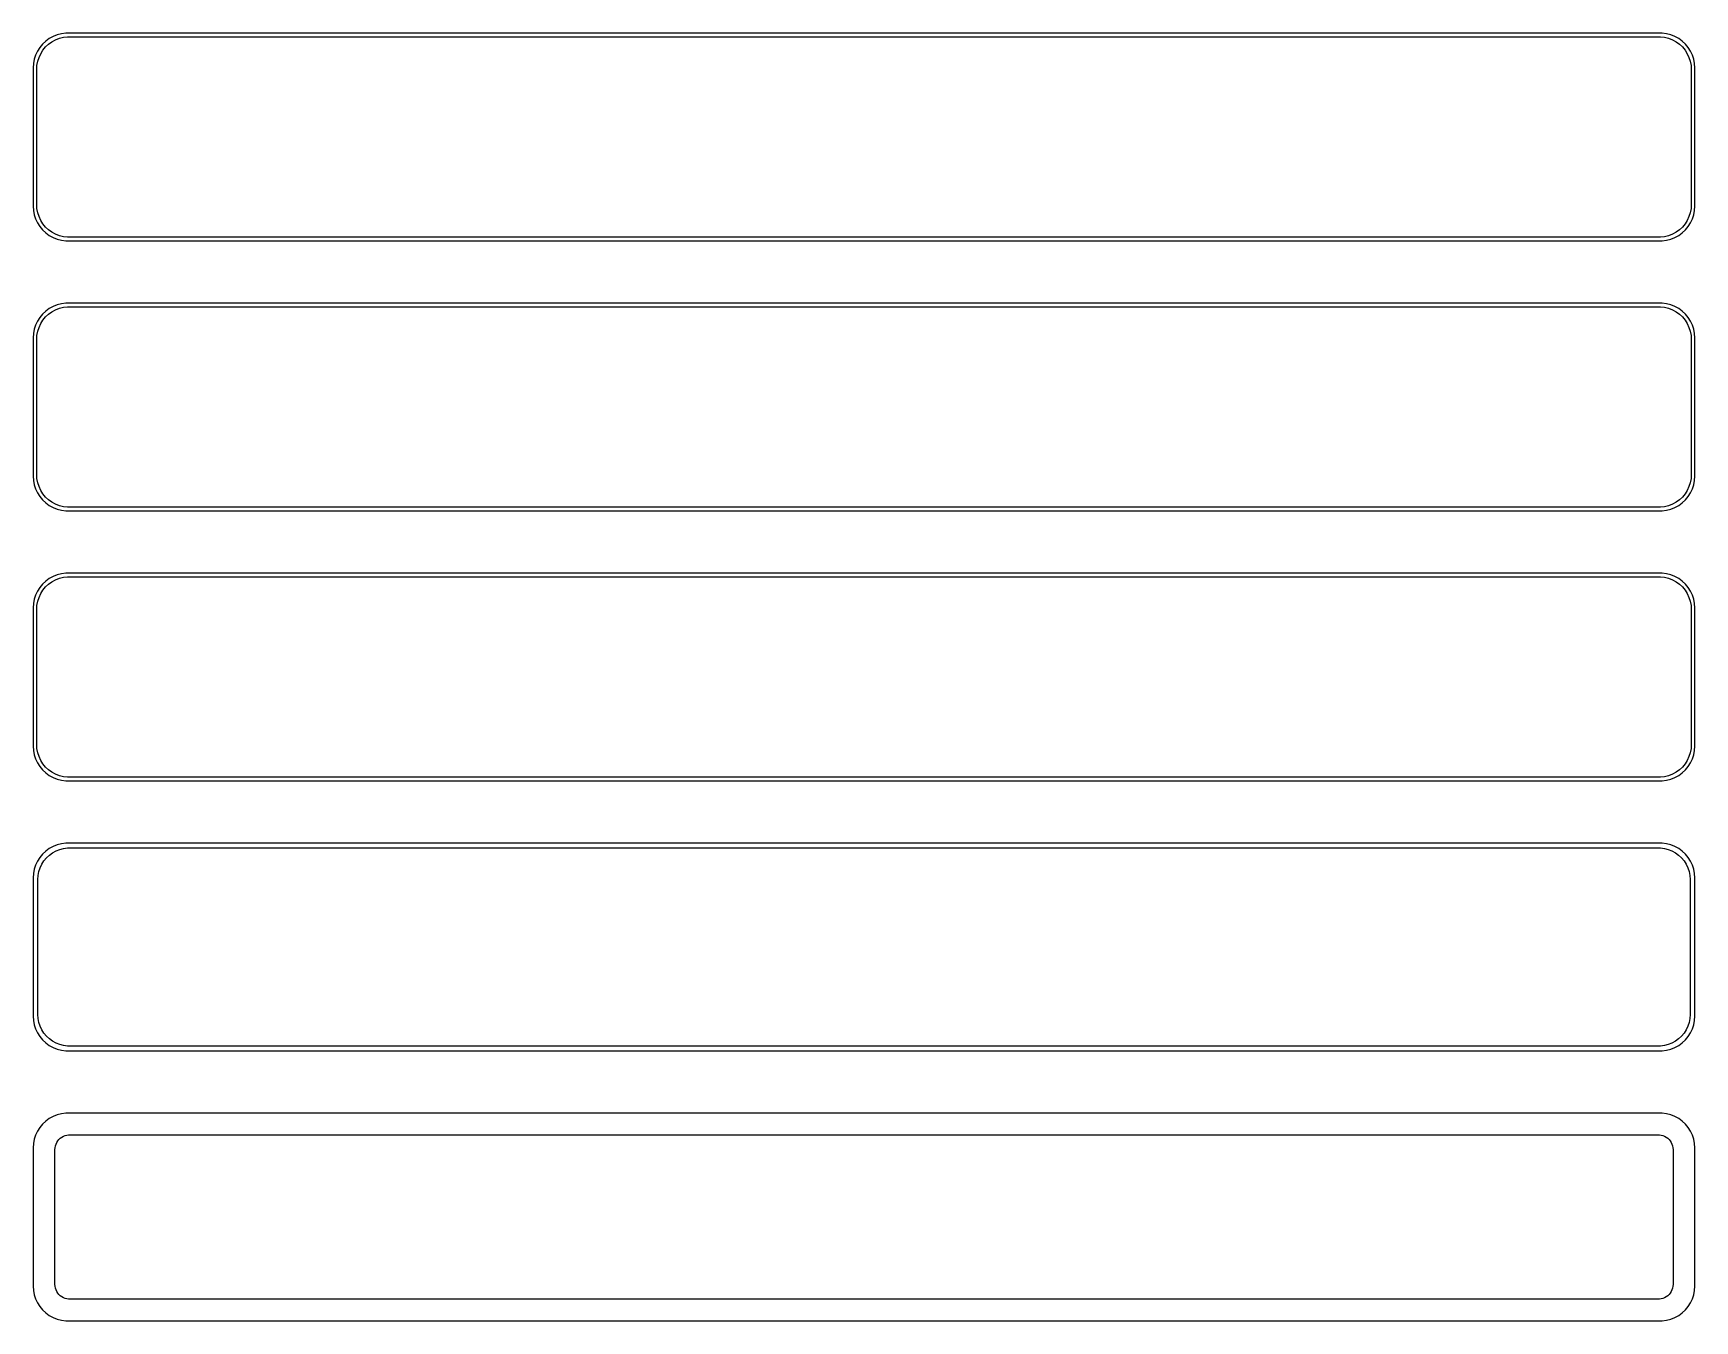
# Model space of a CAD drawing. Header units: metres. Extents: x -120 to 120, y 180 to 366.
import ezdxf

# ---------------------------------------------------------------- set-up
doc = ezdxf.new("R2010")
doc.units = ezdxf.units.M

msp = doc.modelspace()

# ---------------------------------------------------------------- linework, layer by layer
for p, q in [((-118.187, 364.853), (-118.645, 364.423)), ((-117.679, 365.222), (-118.187, 364.853)), ((-117.129, 365.524), (-117.679, 365.222)), ((-117.295, 364.761), (-116.772, 365.048)), ((-116.545, 365.755), (-117.129, 365.524)), ((-116.772, 365.048), (-116.218, 365.268)), ((-115.937, 365.911), (-116.545, 365.755)), ((-116.218, 365.268), (-115.64, 365.416)), ((-115.314, 365.99), (-115.937, 365.911)), ((-115.64, 365.416), (-115.048, 365.491)), ((115.314, 365.99), (-115.314, 365.99)), ((-115.048, 365.491), (115.048, 365.491)), ((115.048, 365.491), (115.64, 365.416)), ((115.937, 365.911), (115.314, 365.99)), ((115.64, 365.416), (116.218, 365.268)), ((116.545, 365.755), (115.937, 365.911)), ((116.218, 365.268), (116.772, 365.048)), ((117.129, 365.524), (116.545, 365.755)), ((116.772, 365.048), (117.295, 364.761)), ((117.679, 365.222), (117.129, 365.524)), ((118.187, 364.853), (117.679, 365.222)), ((118.645, 364.423), (118.187, 364.853)), ((-119.649, 362.841), (-119.843, 362.243)), ((-119.382, 363.409), (-119.649, 362.841)), ((-119.045, 363.939), (-119.382, 363.409)), ((-119.351, 361.931), (-119.166, 362.499)), ((-119.166, 362.499), (-118.912, 363.038)), ((-118.645, 364.423), (-119.045, 363.939)), ((-118.912, 363.038), (-118.593, 363.542)), ((-118.593, 363.542), (-118.213, 364.002)), ((-118.213, 364.002), (-117.778, 364.41)), ((-117.778, 364.41), (-117.295, 364.761)), ((117.295, 364.761), (117.778, 364.41)), ((117.778, 364.41), (118.213, 364.002)), ((118.213, 364.002), (118.593, 363.542)), ((118.593, 363.542), (118.912, 363.038)), ((119.045, 363.939), (118.645, 364.423)), ((118.912, 363.038), (119.166, 362.499)), ((119.382, 363.409), (119.045, 363.939)), ((119.166, 362.499), (119.351, 361.931)), ((119.649, 362.841), (119.382, 363.409)), ((119.843, 362.243), (119.649, 362.841)), ((-119.961, 361.627), (-120, 361)), ((-120, 361), (-120, 341)), ((-119.843, 362.243), (-119.961, 361.627)), ((-119.5, 360.75), (-119.463, 361.345)), ((-119.5, 341.25), (-119.5, 360.75)), ((-119.463, 361.345), (-119.351, 361.931)), ((119.351, 361.931), (119.463, 361.345)), ((119.463, 361.345), (119.5, 360.75)), ((119.5, 360.75), (119.5, 341.25)), ((119.961, 361.627), (119.843, 362.243)), ((120, 361), (119.961, 361.627)), ((120, 341), (120, 361)), ((-120, 341), (-119.961, 340.373)), ((-119.463, 340.655), (-119.5, 341.25)), ((119.5, 341.25), (119.463, 340.655)), ((119.961, 340.373), (120, 341)), ((-119.961, 340.373), (-119.843, 339.757)), ((-119.843, 339.757), (-119.649, 339.159)), ((-119.649, 339.159), (-119.382, 338.591)), ((-119.351, 340.069), (-119.463, 340.655)), ((-119.382, 338.591), (-119.045, 338.061)), ((-119.166, 339.501), (-119.351, 340.069)), ((-118.912, 338.962), (-119.166, 339.501)), ((-118.593, 338.458), (-118.912, 338.962)), ((-118.213, 337.998), (-118.593, 338.458)), ((118.593, 338.458), (118.213, 337.998)), ((118.912, 338.962), (118.593, 338.458)), ((119.166, 339.501), (118.912, 338.962)), ((119.045, 338.061), (119.382, 338.591)), ((119.351, 340.069), (119.166, 339.501)), ((119.463, 340.655), (119.351, 340.069)), ((119.382, 338.591), (119.649, 339.159)), ((119.649, 339.159), (119.843, 339.757)), ((119.843, 339.757), (119.961, 340.373)), ((-119.045, 338.061), (-118.645, 337.577)), ((-118.645, 337.577), (-118.187, 337.147)), ((-117.778, 337.59), (-118.213, 337.998)), ((-118.187, 337.147), (-117.679, 336.778)), ((-117.295, 337.239), (-117.778, 337.59)), ((-117.679, 336.778), (-117.129, 336.476)), ((-116.772, 336.952), (-117.295, 337.239)), ((-117.129, 336.476), (-116.545, 336.245)), ((-116.218, 336.732), (-116.772, 336.952)), ((-116.545, 336.245), (-115.937, 336.089)), ((-115.64, 336.584), (-116.218, 336.732)), ((-115.937, 336.089), (-115.314, 336.01)), ((-115.048, 336.509), (-115.64, 336.584)), ((-115.314, 336.01), (115.314, 336.01)), ((115.048, 336.509), (-115.048, 336.509)), ((115.64, 336.584), (115.048, 336.509)), ((115.314, 336.01), (115.937, 336.089)), ((116.218, 336.732), (115.64, 336.584)), ((115.937, 336.089), (116.545, 336.245)), ((116.772, 336.952), (116.218, 336.732)), ((116.545, 336.245), (117.129, 336.476)), ((117.295, 337.239), (116.772, 336.952)), ((117.129, 336.476), (117.679, 336.778)), ((117.778, 337.59), (117.295, 337.239)), ((117.679, 336.778), (118.187, 337.147)), ((118.213, 337.998), (117.778, 337.59)), ((118.187, 337.147), (118.645, 337.577)), ((118.645, 337.577), (119.045, 338.061)), ((-117.129, 326.524), (-117.679, 326.222)), ((-116.545, 326.755), (-117.129, 326.524)), ((-115.937, 326.911), (-116.545, 326.755)), ((-116.218, 326.268), (-115.64, 326.416)), ((-115.314, 326.99), (-115.937, 326.911)), ((-115.64, 326.416), (-115.048, 326.491)), ((115.314, 326.99), (-115.314, 326.99)), ((-115.048, 326.491), (115.048, 326.491)), ((115.048, 326.491), (115.64, 326.416)), ((115.937, 326.911), (115.314, 326.99)), ((115.64, 326.416), (116.218, 326.268)), ((116.545, 326.755), (115.937, 326.911)), ((117.129, 326.524), (116.545, 326.755)), ((117.679, 326.222), (117.129, 326.524)), ((-119.382, 324.409), (-119.649, 323.841)), ((-119.045, 324.939), (-119.382, 324.409)), ((-119.166, 323.499), (-118.912, 324.038)), ((-118.645, 325.423), (-119.045, 324.939)), ((-118.912, 324.038), (-118.593, 324.542)), ((-118.187, 325.853), (-118.645, 325.423)), ((-118.593, 324.542), (-118.213, 325.002)), ((-118.213, 325.002), (-117.778, 325.41)), ((-117.679, 326.222), (-118.187, 325.853)), ((-117.778, 325.41), (-117.295, 325.761)), ((-117.295, 325.761), (-116.772, 326.048)), ((-116.772, 326.048), (-116.218, 326.268)), ((116.218, 326.268), (116.772, 326.048)), ((116.772, 326.048), (117.295, 325.761)), ((117.295, 325.761), (117.778, 325.41)), ((118.187, 325.853), (117.679, 326.222)), ((117.778, 325.41), (118.213, 325.002)), ((118.645, 325.423), (118.187, 325.853)), ((118.213, 325.002), (118.593, 324.542)), ((118.593, 324.542), (118.912, 324.038)), ((119.045, 324.939), (118.645, 325.423)), ((118.912, 324.038), (119.166, 323.499)), ((119.382, 324.409), (119.045, 324.939)), ((119.649, 323.841), (119.382, 324.409)), ((-119.961, 322.627), (-120, 322)), ((-120, 322), (-120, 302)), ((-119.843, 323.243), (-119.961, 322.627)), ((-119.649, 323.841), (-119.843, 323.243)), ((-119.5, 321.75), (-119.463, 322.345)), ((-119.5, 302.25), (-119.5, 321.75)), ((-119.463, 322.345), (-119.351, 322.931)), ((-119.351, 322.931), (-119.166, 323.499)), ((119.166, 323.499), (119.351, 322.931)), ((119.351, 322.931), (119.463, 322.345)), ((119.463, 322.345), (119.5, 321.75)), ((119.5, 321.75), (119.5, 302.25)), ((119.843, 323.243), (119.649, 323.841)), ((119.961, 322.627), (119.843, 323.243)), ((120, 322), (119.961, 322.627)), ((120, 302), (120, 322)), ((-120, 302), (-119.961, 301.373)), ((-119.961, 301.373), (-119.843, 300.757)), ((-119.843, 300.757), (-119.649, 300.159)), ((-119.649, 300.159), (-119.382, 299.591)), ((-119.463, 301.655), (-119.5, 302.25)), ((-119.351, 301.069), (-119.463, 301.655)), ((-119.166, 300.501), (-119.351, 301.069)), ((-118.912, 299.962), (-119.166, 300.501)), ((119.166, 300.501), (118.912, 299.962)), ((119.351, 301.069), (119.166, 300.501)), ((119.463, 301.655), (119.351, 301.069)), ((119.382, 299.591), (119.649, 300.159)), ((119.5, 302.25), (119.463, 301.655)), ((119.649, 300.159), (119.843, 300.757)), ((119.843, 300.757), (119.961, 301.373)), ((119.961, 301.373), (120, 302)), ((-119.382, 299.591), (-119.045, 299.061)), ((-119.045, 299.061), (-118.645, 298.577)), ((-118.593, 299.458), (-118.912, 299.962)), ((-118.645, 298.577), (-118.187, 298.147)), ((-118.213, 298.998), (-118.593, 299.458)), ((-117.778, 298.59), (-118.213, 298.998)), ((-118.187, 298.147), (-117.679, 297.778)), ((-117.295, 298.239), (-117.778, 298.59)), ((-117.679, 297.778), (-117.129, 297.476)), ((-116.772, 297.952), (-117.295, 298.239)), ((-116.218, 297.732), (-116.772, 297.952)), ((-115.64, 297.584), (-116.218, 297.732)), ((116.218, 297.732), (115.64, 297.584)), ((116.772, 297.952), (116.218, 297.732)), ((117.295, 298.239), (116.772, 297.952)), ((117.129, 297.476), (117.679, 297.778)), ((117.778, 298.59), (117.295, 298.239)), ((117.679, 297.778), (118.187, 298.147)), ((118.213, 298.998), (117.778, 298.59)), ((118.187, 298.147), (118.645, 298.577)), ((118.593, 299.458), (118.213, 298.998)), ((118.912, 299.962), (118.593, 299.458)), ((118.645, 298.577), (119.045, 299.061)), ((119.045, 299.061), (119.382, 299.591)), ((-117.129, 297.476), (-116.545, 297.245)), ((-116.545, 297.245), (-115.937, 297.089)), ((-115.937, 297.089), (-115.314, 297.01)), ((-115.048, 297.509), (-115.64, 297.584)), ((-115.314, 297.01), (115.314, 297.01)), ((115.048, 297.509), (-115.048, 297.509)), ((115.64, 297.584), (115.048, 297.509)), ((115.314, 297.01), (115.937, 297.089)), ((115.937, 297.089), (116.545, 297.245)), ((116.545, 297.245), (117.129, 297.476)), ((-119.045, 285.939), (-119.382, 285.409)), ((-118.645, 286.423), (-119.045, 285.939)), ((-118.187, 286.853), (-118.645, 286.423)), ((-118.593, 285.542), (-118.213, 286.002)), ((-118.213, 286.002), (-117.778, 286.41)), ((-117.679, 287.222), (-118.187, 286.853)), ((-117.778, 286.41), (-117.295, 286.761)), ((-117.129, 287.524), (-117.679, 287.222)), ((-117.295, 286.761), (-116.772, 287.048)), ((-116.545, 287.755), (-117.129, 287.524)), ((-116.772, 287.048), (-116.218, 287.268)), ((-115.937, 287.911), (-116.545, 287.755)), ((-116.218, 287.268), (-115.64, 287.416)), ((-115.314, 287.99), (-115.937, 287.911)), ((-115.64, 287.416), (-115.048, 287.491)), ((115.314, 287.99), (-115.314, 287.99)), ((-115.048, 287.491), (115.048, 287.491)), ((115.048, 287.491), (115.64, 287.416)), ((115.937, 287.911), (115.314, 287.99)), ((115.64, 287.416), (116.218, 287.268)), ((116.545, 287.755), (115.937, 287.911)), ((116.218, 287.268), (116.772, 287.048)), ((117.129, 287.524), (116.545, 287.755)), ((116.772, 287.048), (117.295, 286.761)), ((117.679, 287.222), (117.129, 287.524)), ((117.295, 286.761), (117.778, 286.41)), ((118.187, 286.853), (117.679, 287.222)), ((117.778, 286.41), (118.213, 286.002)), ((118.645, 286.423), (118.187, 286.853)), ((118.213, 286.002), (118.593, 285.542)), ((119.045, 285.939), (118.645, 286.423)), ((119.382, 285.409), (119.045, 285.939)), ((-119.961, 283.627), (-120, 283)), ((-119.843, 284.243), (-119.961, 283.627)), ((-119.649, 284.841), (-119.843, 284.243)), ((-119.382, 285.409), (-119.649, 284.841)), ((-119.5, 282.75), (-119.463, 283.345)), ((-119.463, 283.345), (-119.351, 283.931)), ((-119.351, 283.931), (-119.166, 284.499)), ((-119.166, 284.499), (-118.912, 285.038)), ((-118.912, 285.038), (-118.593, 285.542)), ((118.593, 285.542), (118.912, 285.038)), ((118.912, 285.038), (119.166, 284.499)), ((119.166, 284.499), (119.351, 283.931)), ((119.351, 283.931), (119.463, 283.345)), ((119.649, 284.841), (119.382, 285.409)), ((119.463, 283.345), (119.5, 282.75)), ((119.843, 284.243), (119.649, 284.841)), ((119.961, 283.627), (119.843, 284.243)), ((120, 283), (119.961, 283.627)), ((-120, 283), (-120, 263)), ((-119.5, 263.25), (-119.5, 282.75)), ((119.5, 282.75), (119.5, 263.25)), ((120, 263), (120, 283)), ((-120, 263), (-119.961, 262.373)), ((-119.961, 262.373), (-119.843, 261.757)), ((-119.843, 261.757), (-119.649, 261.159)), ((-119.463, 262.655), (-119.5, 263.25)), ((-119.351, 262.069), (-119.463, 262.655)), ((-119.166, 261.501), (-119.351, 262.069)), ((119.351, 262.069), (119.166, 261.501)), ((119.463, 262.655), (119.351, 262.069)), ((119.5, 263.25), (119.463, 262.655)), ((119.649, 261.159), (119.843, 261.757)), ((119.843, 261.757), (119.961, 262.373)), ((119.961, 262.373), (120, 263)), ((-119.649, 261.159), (-119.382, 260.591)), ((-119.382, 260.591), (-119.045, 260.061)), ((-118.912, 260.962), (-119.166, 261.501)), ((-119.045, 260.061), (-118.645, 259.577)), ((-118.593, 260.458), (-118.912, 260.962)), ((-118.645, 259.577), (-118.187, 259.147)), ((-118.213, 259.998), (-118.593, 260.458)), ((-117.778, 259.59), (-118.213, 259.998)), ((-117.295, 259.239), (-117.778, 259.59)), ((-116.772, 258.952), (-117.295, 259.239)), ((117.295, 259.239), (116.772, 258.952)), ((117.778, 259.59), (117.295, 259.239)), ((118.213, 259.998), (117.778, 259.59)), ((118.187, 259.147), (118.645, 259.577)), ((118.593, 260.458), (118.213, 259.998)), ((118.912, 260.962), (118.593, 260.458)), ((118.645, 259.577), (119.045, 260.061)), ((119.166, 261.501), (118.912, 260.962)), ((119.045, 260.061), (119.382, 260.591)), ((119.382, 260.591), (119.649, 261.159)), ((-118.187, 259.147), (-117.679, 258.778)), ((-117.679, 258.778), (-117.129, 258.476)), ((-117.129, 258.476), (-116.545, 258.245)), ((-116.218, 258.732), (-116.772, 258.952)), ((-116.545, 258.245), (-115.937, 258.089)), ((-115.64, 258.584), (-116.218, 258.732)), ((-115.937, 258.089), (-115.314, 258.01)), ((-115.048, 258.509), (-115.64, 258.584)), ((-115.314, 258.01), (115.314, 258.01)), ((115.048, 258.509), (-115.048, 258.509)), ((115.64, 258.584), (115.048, 258.509)), ((115.314, 258.01), (115.937, 258.089)), ((116.218, 258.732), (115.64, 258.584)), ((115.937, 258.089), (116.545, 258.245)), ((116.772, 258.952), (116.218, 258.732)), ((116.545, 258.245), (117.129, 258.476)), ((117.129, 258.476), (117.679, 258.778)), ((117.679, 258.778), (118.187, 259.147)), ((-118.645, 247.423), (-119.045, 246.939)), ((-118.187, 247.853), (-118.645, 247.423)), ((-117.679, 248.222), (-118.187, 247.853)), ((-118.088, 246.884), (-117.668, 247.278)), ((-117.129, 248.524), (-117.679, 248.222)), ((-117.668, 247.278), (-117.203, 247.616)), ((-117.203, 247.616), (-116.699, 247.893)), ((-116.545, 248.755), (-117.129, 248.524)), ((-116.699, 247.893), (-116.165, 248.104)), ((-115.937, 248.911), (-116.545, 248.755)), ((-116.165, 248.104), (-115.608, 248.247)), ((-115.314, 248.99), (-115.937, 248.911)), ((-115.608, 248.247), (-115.037, 248.319)), ((115.314, 248.99), (-115.314, 248.99)), ((-115.037, 248.319), (115.037, 248.319)), ((115.037, 248.319), (115.608, 248.247)), ((115.937, 248.911), (115.314, 248.99)), ((115.608, 248.247), (116.165, 248.104)), ((116.545, 248.755), (115.937, 248.911)), ((116.165, 248.104), (116.699, 247.893)), ((117.129, 248.524), (116.545, 248.755)), ((116.699, 247.893), (117.203, 247.616)), ((117.679, 248.222), (117.129, 248.524)), ((117.203, 247.616), (117.668, 247.278)), ((117.668, 247.278), (118.088, 246.884)), ((118.187, 247.853), (117.679, 248.222)), ((118.645, 247.423), (118.187, 247.853)), ((119.045, 246.939), (118.645, 247.423)), ((-119.843, 245.243), (-119.961, 244.627)), ((-119.649, 245.841), (-119.843, 245.243)), ((-119.382, 246.409), (-119.649, 245.841)), ((-119.045, 246.939), (-119.382, 246.409)), ((-119.292, 244.324), (-119.185, 244.889)), ((-119.185, 244.889), (-119.007, 245.435)), ((-119.007, 245.435), (-118.762, 245.956)), ((-118.762, 245.956), (-118.454, 246.441)), ((-118.454, 246.441), (-118.088, 246.884)), ((118.088, 246.884), (118.454, 246.441)), ((118.454, 246.441), (118.762, 245.956)), ((118.762, 245.956), (119.007, 245.435)), ((119.007, 245.435), (119.185, 244.889)), ((119.382, 246.409), (119.045, 246.939)), ((119.185, 244.889), (119.292, 244.324)), ((119.649, 245.841), (119.382, 246.409)), ((119.843, 245.243), (119.649, 245.841)), ((119.961, 244.627), (119.843, 245.243)), ((-119.961, 244.627), (-120, 244)), ((-120, 244), (-120, 224)), ((-119.328, 243.75), (-119.292, 244.324)), ((-119.328, 224.25), (-119.328, 243.75)), ((119.292, 244.324), (119.328, 243.75)), ((119.328, 243.75), (119.328, 224.25)), ((120, 244), (119.961, 244.627)), ((120, 224), (120, 244)), ((-120, 224), (-119.961, 223.373)), ((-119.961, 223.373), (-119.843, 222.757)), ((-119.292, 223.676), (-119.328, 224.25)), ((-119.185, 223.111), (-119.292, 223.676)), ((119.292, 223.676), (119.185, 223.111)), ((119.328, 224.25), (119.292, 223.676)), ((119.843, 222.757), (119.961, 223.373)), ((119.961, 223.373), (120, 224)), ((-119.843, 222.757), (-119.649, 222.159)), ((-119.649, 222.159), (-119.382, 221.591)), ((-119.382, 221.591), (-119.045, 221.061)), ((-119.007, 222.565), (-119.185, 223.111)), ((-119.045, 221.061), (-118.645, 220.577)), ((-118.762, 222.044), (-119.007, 222.565)), ((-118.454, 221.559), (-118.762, 222.044)), ((-118.088, 221.116), (-118.454, 221.559)), ((-117.668, 220.722), (-118.088, 221.116)), ((118.088, 221.116), (117.668, 220.722)), ((118.454, 221.559), (118.088, 221.116)), ((118.762, 222.044), (118.454, 221.559)), ((118.645, 220.577), (119.045, 221.061)), ((119.007, 222.565), (118.762, 222.044)), ((119.185, 223.111), (119.007, 222.565)), ((119.045, 221.061), (119.382, 221.591)), ((119.382, 221.591), (119.649, 222.159)), ((119.649, 222.159), (119.843, 222.757)), ((-118.645, 220.577), (-118.187, 220.147)), ((-118.187, 220.147), (-117.679, 219.778)), ((-117.679, 219.778), (-117.129, 219.476)), ((-117.203, 220.384), (-117.668, 220.722)), ((-116.699, 220.107), (-117.203, 220.384)), ((-117.129, 219.476), (-116.545, 219.245)), ((-116.165, 219.896), (-116.699, 220.107)), ((-116.545, 219.245), (-115.937, 219.089)), ((-115.608, 219.753), (-116.165, 219.896)), ((-115.937, 219.089), (-115.314, 219.01)), ((-115.037, 219.681), (-115.608, 219.753)), ((-115.314, 219.01), (115.314, 219.01)), ((115.037, 219.681), (-115.037, 219.681)), ((115.608, 219.753), (115.037, 219.681)), ((115.314, 219.01), (115.937, 219.089)), ((116.165, 219.896), (115.608, 219.753)), ((115.937, 219.089), (116.545, 219.245)), ((116.699, 220.107), (116.165, 219.896)), ((116.545, 219.245), (117.129, 219.476)), ((117.203, 220.384), (116.699, 220.107)), ((117.129, 219.476), (117.679, 219.778)), ((117.668, 220.722), (117.203, 220.384)), ((117.679, 219.778), (118.187, 220.147)), ((118.187, 220.147), (118.645, 220.577)), ((-118.187, 208.853), (-118.645, 208.423)), ((-117.679, 209.222), (-118.187, 208.853)), ((-117.129, 209.524), (-117.679, 209.222)), ((-116.545, 209.755), (-117.129, 209.524)), ((-115.937, 209.911), (-116.545, 209.755)), ((-115.314, 209.99), (-115.937, 209.911)), ((115.314, 209.99), (-115.314, 209.99)), ((115.937, 209.911), (115.314, 209.99)), ((116.545, 209.755), (115.937, 209.911)), ((117.129, 209.524), (116.545, 209.755)), ((117.679, 209.222), (117.129, 209.524)), ((118.187, 208.853), (117.679, 209.222)), ((118.645, 208.423), (118.187, 208.853)), ((-119.649, 206.841), (-119.843, 206.243)), ((-119.382, 207.409), (-119.649, 206.841)), ((-119.045, 207.939), (-119.382, 207.409)), ((-118.645, 208.423), (-119.045, 207.939)), ((-116.095, 206.375), (-115.88, 206.531)), ((-115.88, 206.531), (-115.648, 206.659)), ((-115.648, 206.659), (-115.402, 206.756)), ((-115.402, 206.756), (-115.145, 206.822)), ((-115.145, 206.822), (-114.882, 206.855)), ((-114.882, 206.855), (114.882, 206.855)), ((114.882, 206.855), (115.145, 206.822)), ((115.145, 206.822), (115.402, 206.756)), ((115.402, 206.756), (115.648, 206.659)), ((115.648, 206.659), (115.88, 206.531)), ((115.88, 206.531), (116.095, 206.375)), ((119.045, 207.939), (118.645, 208.423)), ((119.382, 207.409), (119.045, 207.939)), ((119.649, 206.841), (119.382, 207.409)), ((119.843, 206.243), (119.649, 206.841)), ((-119.961, 205.627), (-120, 205)), ((-120, 205), (-120, 185)), ((-119.843, 206.243), (-119.961, 205.627)), ((-116.86, 204.75), (-116.843, 205.014)), ((-116.86, 185.25), (-116.86, 204.75)), ((-116.843, 205.014), (-116.793, 205.275)), ((-116.793, 205.275), (-116.711, 205.527)), ((-116.711, 205.527), (-116.599, 205.766)), ((-116.599, 205.766), (-116.457, 205.99)), ((-116.457, 205.99), (-116.288, 206.194)), ((-116.288, 206.194), (-116.095, 206.375)), ((116.095, 206.375), (116.288, 206.194)), ((116.288, 206.194), (116.457, 205.99)), ((116.457, 205.99), (116.599, 205.766)), ((116.599, 205.766), (116.711, 205.527)), ((116.711, 205.527), (116.793, 205.275)), ((116.793, 205.275), (116.843, 205.014)), ((116.843, 205.014), (116.86, 204.75)), ((116.86, 204.75), (116.86, 185.25)), ((119.961, 205.627), (119.843, 206.243)), ((120, 205), (119.961, 205.627)), ((120, 185), (120, 205)), ((-120, 185), (-119.961, 184.373)), ((-116.843, 184.986), (-116.86, 185.25)), ((-116.793, 184.725), (-116.843, 184.986)), ((116.843, 184.986), (116.793, 184.725)), ((116.86, 185.25), (116.843, 184.986)), ((119.961, 184.373), (120, 185)), ((-119.961, 184.373), (-119.843, 183.757)), ((-119.843, 183.757), (-119.649, 183.159)), ((-119.649, 183.159), (-119.382, 182.591)), ((-119.382, 182.591), (-119.045, 182.061)), ((-116.711, 184.473), (-116.793, 184.725)), ((-116.599, 184.234), (-116.711, 184.473)), ((-116.457, 184.01), (-116.599, 184.234)), ((-116.288, 183.806), (-116.457, 184.01)), ((-116.095, 183.625), (-116.288, 183.806)), ((-115.88, 183.469), (-116.095, 183.625)), ((-115.648, 183.341), (-115.88, 183.469)), ((-115.402, 183.244), (-115.648, 183.341)), ((-115.145, 183.178), (-115.402, 183.244)), ((-114.882, 183.145), (-115.145, 183.178)), ((114.882, 183.145), (-114.882, 183.145)), ((115.145, 183.178), (114.882, 183.145)), ((115.402, 183.244), (115.145, 183.178)), ((115.648, 183.341), (115.402, 183.244)), ((115.88, 183.469), (115.648, 183.341)), ((116.095, 183.625), (115.88, 183.469)), ((116.288, 183.806), (116.095, 183.625)), ((116.457, 184.01), (116.288, 183.806)), ((116.599, 184.234), (116.457, 184.01)), ((116.711, 184.473), (116.599, 184.234)), ((116.793, 184.725), (116.711, 184.473)), ((119.045, 182.061), (119.382, 182.591)), ((119.382, 182.591), (119.649, 183.159)), ((119.649, 183.159), (119.843, 183.757)), ((119.843, 183.757), (119.961, 184.373)), ((-119.045, 182.061), (-118.645, 181.577)), ((-118.645, 181.577), (-118.187, 181.147)), ((-118.187, 181.147), (-117.679, 180.778)), ((-117.679, 180.778), (-117.129, 180.476)), ((-117.129, 180.476), (-116.545, 180.245)), ((-116.545, 180.245), (-115.937, 180.089)), ((-115.937, 180.089), (-115.314, 180.01)), ((-115.314, 180.01), (115.314, 180.01)), ((115.314, 180.01), (115.937, 180.089)), ((115.937, 180.089), (116.545, 180.245)), ((116.545, 180.245), (117.129, 180.476)), ((117.129, 180.476), (117.679, 180.778)), ((117.679, 180.778), (118.187, 181.147)), ((118.187, 181.147), (118.645, 181.577)), ((118.645, 181.577), (119.045, 182.061))]:
    msp.add_line(p, q)

doc.saveas('drawing.dxf')
